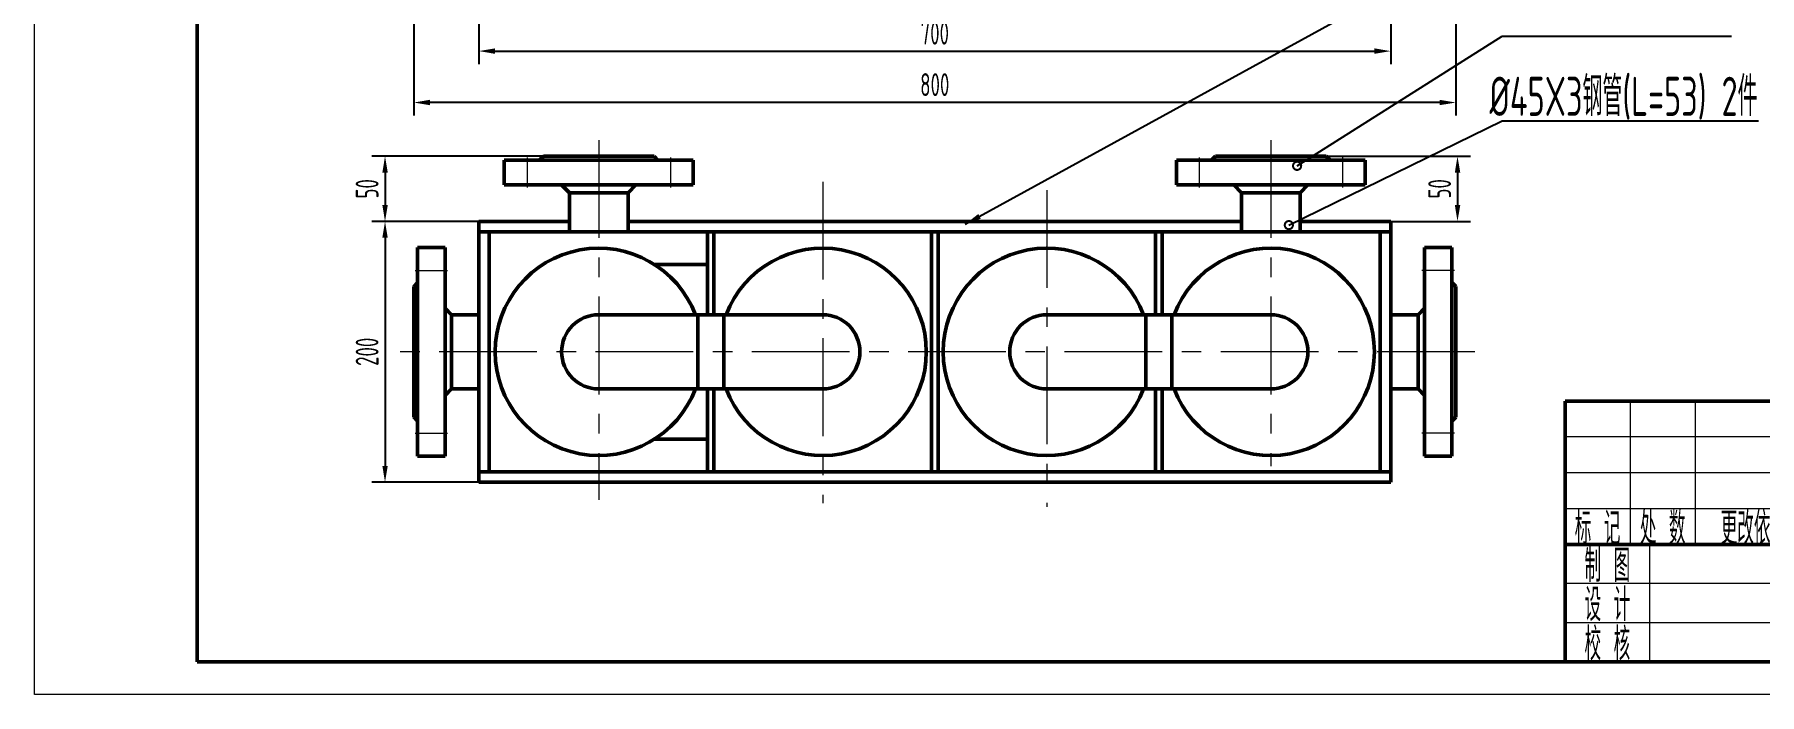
# Model space of a CAD drawing. Extents: x 0 to 420, y 0 to 297.
# Drawn here: x 0 to 264.9, y 0 to 101.2 of the extents above; entities that cross this region are included whole.
import ezdxf
from ezdxf.enums import TextEntityAlignment as Align

# ---------------------------------------------------------------- set-up
doc = ezdxf.new("R2010")
doc.units = 0
doc.header["$LTSCALE"] = 12
doc.linetypes.add('CENTER', pattern=[2, 1.25, -0.25, 0.25, -0.25])
doc.layers.get('0').update_dxf_attribs({"linetype": 'CONTINUOUS', "lineweight": 50})
doc.layers.get('Defpoints').update_dxf_attribs({"linetype": 'CONTINUOUS'})
for name, color, linetype, lineweight in [('1', 5, 'CONTINUOUS', 18), ('2', 2, 'CENTER', 18), ('4', 4, 'CONTINUOUS', 25)]:
    doc.layers.add(name, color=color, linetype=linetype, lineweight=lineweight)
doc.styles.get("Standard").update_dxf_attribs({"font": 'gbenor.shx', "width": 0.707, "bigfont": 'gbcbig.shx'})
doc.dimstyles.new('圆点', dxfattribs={"dimtxt": 3.5, "dimasz": 2.5, "dimexe": 2, "dimexo": 0, "dimgap": 1, "dimtad": 1, "dimtoh": 1, "dimdec": 3, "dimlfac": 5, "dimdsep": 46, "dimtxsty": 'Standard', "dimcen": 0, "dimazin": 2, "dimtfac": 1, "dimtdec": 3, "dimtmove": 2, "dimatfit": 3, "dimldrblk": 'DOTSMALL', "dimfxl": 0, "dimtolj": 1, "dimtzin": 0, "dimarcsym": 0})
doc.dimstyles.new('线箭', dxfattribs={"dimtxt": 3.5, "dimasz": 2.5, "dimexe": 2, "dimexo": 0, "dimgap": 1, "dimtad": 1, "dimtoh": 1, "dimdec": 3, "dimlfac": 5, "dimdsep": 46, "dimtxsty": 'Standard', "dimcen": 0, "dimazin": 2, "dimtfac": 1, "dimtdec": 3, "dimtmove": 2, "dimatfit": 3, "dimfxl": 0, "dimtolj": 1, "dimtzin": 0, "dimarcsym": 0})

# ---------------------------------------------------------------- blocks, each defined once
blk = doc.blocks.new('_DotSmall')
at = {"color": 0, "linetype": 'ByBlock', "const_width": 0.5}
blk.add_lwpolyline([(-0.0625, 0, 1), (0.0625, 0, 1)], format="xyb", close=True, dxfattribs=at)
blk = doc.blocks.new('*D7')
at = {"layer": '4', "color": 0, "lineweight": -2}
for p, q in [((68.23, 139.19), (68.23, 96.7)), ((208.23, 139.19), (208.23, 96.7)), ((70.73, 98.7), (205.73, 98.7))]:
    blk.add_line(p, q, dxfattribs=at)
at = {"layer": '4', "color": 0}
for points in [[(70.73, 99.12), (70.73, 98.28), (68.23, 98.7)], [(205.73, 99.12), (205.73, 98.28), (208.23, 98.7)]]:
    blk.add_solid(points, dxfattribs=at)
at = {"layer": 'Defpoints', "color": 0}
for p in [(68.23, 139.19), (208.23, 139.19), (208.23, 98.7)]:
    blk.add_point(p, dxfattribs=at)
at = {"layer": '4', "color": 0, "insert": (138.23, 101.45), "char_height": 3.5, "attachment_point": 5}
blk.add_mtext('\\A1;700', dxfattribs=at)
blk = doc.blocks.new('*D8')
at = {"layer": '4', "color": 0, "lineweight": -2}
for p, q in [((58.23, 134.89), (58.23, 88.81)), ((218.23, 134.89), (218.23, 88.81)), ((215.73, 90.81), (60.73, 90.81))]:
    blk.add_line(p, q, dxfattribs=at)
at = {"layer": '4', "color": 0}
for points in [[(60.73, 91.23), (60.73, 90.4), (58.23, 90.81)], [(215.73, 91.23), (215.73, 90.4), (218.23, 90.81)]]:
    blk.add_solid(points, dxfattribs=at)
at = {"layer": 'Defpoints', "color": 0}
for p in [(58.23, 134.89), (218.23, 134.89), (58.23, 90.81)]:
    blk.add_point(p, dxfattribs=at)
at = {"layer": '4', "color": 0, "insert": (138.23, 93.56), "char_height": 3.5, "attachment_point": 5}
blk.add_mtext('\\A1;800', dxfattribs=at)
blk = doc.blocks.new('*D13')
at = {"layer": '4', "color": 0, "lineweight": -2}
for p, q in [((78.13, 82.57), (51.82, 82.57)), ((53.82, 80.07), (53.82, 75.07)), ((68.23, 72.57), (51.82, 72.57))]:
    blk.add_line(p, q, dxfattribs=at)
at = {"layer": '4', "color": 0}
for points in [[(53.41, 80.07), (54.24, 80.07), (53.82, 82.57)], [(53.41, 75.07), (54.24, 75.07), (53.82, 72.57)]]:
    blk.add_solid(points, dxfattribs=at)
at = {"layer": 'Defpoints', "color": 0}
for p in [(78.13, 82.57), (53.82, 72.57), (68.23, 72.57)]:
    blk.add_point(p, dxfattribs=at)
at = {"layer": '4', "color": 0, "insert": (51.07, 77.57), "char_height": 3.5, "attachment_point": 5, "rotation": 90}
blk.add_mtext('\\A1;50', dxfattribs=at)
blk = doc.blocks.new('*D14')
at = {"layer": '4', "color": 0, "lineweight": -2}
for p, q in [((68.23, 72.57), (51.82, 72.57)), ((53.82, 70.07), (53.82, 35.07)), ((68.23, 32.57), (51.82, 32.57))]:
    blk.add_line(p, q, dxfattribs=at)
at = {"layer": '4', "color": 0}
for points in [[(53.41, 70.07), (54.24, 70.07), (53.82, 72.57)], [(53.41, 35.07), (54.24, 35.07), (53.82, 32.57)]]:
    blk.add_solid(points, dxfattribs=at)
at = {"layer": 'Defpoints', "color": 0}
for p in [(68.23, 72.57), (53.82, 32.57), (68.23, 32.57)]:
    blk.add_point(p, dxfattribs=at)
at = {"layer": '4', "color": 0, "insert": (51.07, 52.57), "char_height": 3.5, "attachment_point": 5, "rotation": 90}
blk.add_mtext('\\A1;200', dxfattribs=at)
blk = doc.blocks.new('*D16')
at = {"layer": '4', "color": 0, "lineweight": -2}
for p, q in [((198.33, 82.57), (220.49, 82.57)), ((218.49, 80.07), (218.49, 75.07)), ((208.23, 72.57), (220.49, 72.57))]:
    blk.add_line(p, q, dxfattribs=at)
at = {"layer": '4', "color": 0}
for points in [[(218.08, 80.07), (218.91, 80.07), (218.49, 82.57)], [(218.08, 75.07), (218.91, 75.07), (218.49, 72.57)]]:
    blk.add_solid(points, dxfattribs=at)
at = {"layer": 'Defpoints', "color": 0}
for p in [(198.33, 82.57), (208.23, 72.57), (218.49, 72.57)]:
    blk.add_point(p, dxfattribs=at)
at = {"layer": '4', "color": 0, "insert": (215.74, 77.57), "char_height": 3.5, "attachment_point": 5, "rotation": 90}
blk.add_mtext('\\A1;50', dxfattribs=at)

msp = doc.modelspace()

# ---------------------------------------------------------------- linework, layer by layer
for p, q in [((25, 5), (25, 292)), ((77.53036, 81.96547), (78.13036, 82.56547)), ((78.13036, 82.56547), (95.13036, 82.56547)), ((95.13036, 82.56547), (95.73036, 81.96547)), ((180.73036, 81.96547), (181.33036, 82.56547)), ((181.33036, 82.56547), (198.33036, 82.56547)), ((198.33036, 82.56547), (198.93036, 81.96547)), ((72.13036, 78.16547), (72.13036, 81.96547)), ((72.13036, 81.96547), (101.13036, 81.96547)), ((101.13036, 81.96547), (101.13036, 78.16547)), ((175.33036, 81.96547), (204.33036, 81.96547)), ((175.33036, 78.16547), (175.33036, 81.96547)), ((204.33036, 81.96547), (204.33036, 78.16547)), ((101.13036, 78.16547), (72.13036, 78.16547)), ((80.93036, 78.16547), (82.13036, 76.96547)), ((91.13036, 76.96547), (82.13036, 76.96547)), ((82.13036, 76.96547), (82.13036, 70.96547)), ((92.33036, 78.16547), (91.13036, 76.96547)), ((91.13036, 76.96547), (91.13036, 70.96547)), ((204.33036, 78.16547), (175.33036, 78.16547)), ((184.13036, 78.16547), (185.33036, 76.96547)), ((185.33036, 76.96547), (185.33036, 70.96547)), ((194.33036, 76.96547), (185.33036, 76.96547)), ((195.53036, 78.16547), (194.33036, 76.96547)), ((194.33036, 76.96547), (194.33036, 70.96547)), ((68.23036, 72.56547), (68.23036, 32.56547)), ((82.13036, 72.56547), (68.23036, 72.56547)), ((185.33036, 72.56547), (91.13036, 72.56547)), ((208.23036, 72.56547), (194.33036, 72.56547)), ((208.23036, 72.56547), (208.23036, 32.56547)), ((208.23036, 70.96547), (68.23036, 70.96547)), ((69.83036, 70.96547), (69.83036, 34.16547)), ((103.33036, 70.96547), (103.33036, 58.26547)), ((104.33036, 70.96547), (104.33036, 58.26547)), ((137.73036, 70.96547), (137.73036, 34.16547)), ((138.73036, 70.96547), (138.73036, 34.16547)), ((172.13036, 70.96547), (172.13036, 58.26547)), ((173.13036, 70.96547), (173.13036, 58.26547)), ((206.63036, 70.96547), (206.63036, 34.16547)), ((58.83036, 36.56547), (58.83036, 68.56547)), ((58.83036, 68.56547), (63.03036, 68.56547)), ((63.03036, 68.56547), (63.03036, 36.56547)), ((213.43036, 68.56547), (213.43036, 36.56547)), ((217.63036, 68.56547), (213.43036, 68.56547)), ((217.63036, 36.56547), (217.63036, 68.56547)), ((103.43036, 65.96547), (95.18898, 65.96547)), ((58.23036, 62.56547), (58.83036, 63.214)), ((58.23036, 62.56547), (58.23036, 42.56547)), ((218.23036, 62.56547), (217.63036, 63.214)), ((218.23036, 62.56547), (218.23036, 42.56547)), ((64.03036, 58.26547), (63.03036, 59.26547)), ((212.43036, 58.26547), (213.43036, 59.26547)), ((64.03036, 46.86547), (64.03036, 58.26547)), ((64.03036, 58.26547), (68.23036, 58.26547)), ((86.63036, 58.26547), (121.03036, 58.26547)), ((101.83036, 46.86547), (101.83036, 58.26547)), ((105.83036, 46.86547), (105.83036, 58.26547)), ((155.43036, 58.26547), (189.83036, 58.26547)), ((170.63036, 46.86547), (170.63036, 58.26547)), ((174.63036, 46.86547), (174.63036, 58.26547)), ((212.43036, 58.26547), (208.23036, 58.26547)), ((212.43036, 46.86547), (212.43036, 58.26547)), ((64.03036, 46.86547), (63.03036, 45.86547)), ((68.23036, 46.86547), (64.03036, 46.86547)), ((121.03036, 46.86547), (86.63036, 46.86547)), ((103.33036, 46.86547), (103.33036, 34.16547)), ((104.33036, 46.86547), (104.33036, 34.16547)), ((189.83036, 46.86547), (155.43036, 46.86547)), ((172.13036, 46.86547), (172.13036, 34.16547)), ((173.13036, 46.86547), (173.13036, 34.16547)), ((208.23036, 46.86547), (212.43036, 46.86547)), ((212.43036, 46.86547), (213.43036, 45.86547)), ((58.83036, 41.91695), (58.23036, 42.56547)), ((217.63036, 41.91695), (218.23036, 42.56547)), ((415, 45), (235, 45)), ((235, 5), (235, 45)), ((103.43036, 39.16547), (95.18898, 39.16547)), ((63.03036, 36.56547), (58.83036, 36.56547)), ((213.43036, 36.56547), (217.63036, 36.56547)), ((208.23036, 34.16547), (68.23036, 34.16547)), ((208.23036, 32.56547), (68.23036, 32.56547)), ((295, 23), (235, 23)), ((415, 5), (25, 5)), ((415, 5), (235, 5))]:
    msp.add_line(p, q)
for centre, radius, start, end in [((86.63036, 52.56547), 15.9, 21.0075254, 338.9924746), ((121.03036, 52.56547), 15.9, 201.0075254, 158.9924746), ((155.43036, 52.56547), 15.9, 21.0075254, 338.9924746), ((189.83036, 52.56547), 15.9, 201.0075254, 158.9924746), ((86.63036, 52.56547), 5.7, 90, 270), ((121.03036, 52.56547), 5.7, 270, 90), ((155.43036, 52.56547), 5.7, 90, 270), ((189.83036, 52.56547), 5.7, 270, 90)]:
    msp.add_arc(centre, radius, start, end)
at = {"layer": '1'}
for p, q in [((0, 0), (0, 297)), ((245, 45), (245, 23)), ((255, 45), (255, 23)), ((295, 39.5), (235, 39.5)), ((295, 34), (235, 34)), ((295, 28.5), (235, 28.5)), ((248, 5), (248, 23)), ((295, 17), (235, 17)), ((295, 11), (235, 11)), ((420, 0), (0, 0))]:
    msp.add_line(p, q, dxfattribs=at)
at = {"layer": '2'}
for p, q in [((86.63036, 85.03073), (86.63036, 29.84902)), ((189.83036, 85.03073), (189.83036, 35.04654)), ((75.63036, 82.36547), (75.63036, 77.76547)), ((97.63036, 82.36547), (97.63036, 77.76547)), ((178.83036, 82.36547), (178.83036, 77.76547)), ((200.83036, 82.36547), (200.83036, 77.76547)), ((121.03036, 78.63953), (121.03036, 29.33827)), ((155.43036, 77.37575), (155.43036, 28.78672)), ((58.43036, 65.06547), (63.43036, 65.06547)), ((218.03036, 65.06547), (213.03036, 65.06547)), ((221.15173, 52.56547), (54.16503, 52.56547)), ((58.43036, 40.06547), (63.43036, 40.06547)), ((218.03036, 40.06547), (213.03036, 40.06547))]:
    msp.add_line(p, q, dxfattribs=at)

# ---------------------------------------------------------------- texts
at = {"layer": '4', "width": 0.707}
for s, height, p in [('%%C45X3钢管(L=53) 2件', 6, (243.97813, 91.79066)), ('标 记', 5, (240, 25.75)), ('处 数', 5, (250, 25.75)), ('更改依据', 5, (264, 25.75)), ('制 图', 5, (241.5, 20)), ('设 计', 5, (241.5, 14)), ('校 核', 5, (241.5, 8))]:
    msp.add_text(s, height=height, dxfattribs=at).set_placement(p, align=Align.MIDDLE)

# ---------------------------------------------------------------- dimensions: what is measured, and where the dimension line sits
at = {"layer": '4'}
for base, p1, p2, picture, middle in [((208.23036, 98.69944), (68.23036, 139.1879), (208.23036, 139.1879), '*D7', (138.23036, 101.44944)), ((58.23036, 90.81485), (218.23036, 134.8879), (58.23036, 134.8879), '*D8', (138.23036, 93.56485))]:
    dim = msp.add_linear_dim(base=base, p1=p1, p2=p2, dimstyle='线箭', dxfattribs=at)
    dim.commit()
    dim.dimension.update_dxf_attribs({"geometry": picture, "text_midpoint": middle})
for base, p1, p2, picture, middle in [((53.82453, 72.56547), (78.13036, 82.56547), (68.23036, 72.56547), '*D13', (51.07453, 77.56547)), ((218.49381, 72.56547), (198.33036, 82.56547), (208.23036, 72.56547), '*D16', (215.74381, 77.56547)), ((53.82453, 32.56547), (68.23036, 72.56547), (68.23036, 32.56547), '*D14', (51.07453, 52.56547))]:
    dim = msp.add_linear_dim(base=base, p1=p1, p2=p2, angle=90, dimstyle='线箭', dxfattribs=at)
    dim.commit()
    dim.dimension.update_dxf_attribs({"geometry": picture, "text_midpoint": middle})

# ---------------------------------------------------------------- leaders
for points, dimstyle in [([(142.91125, 72.14464), (227.35846, 118.44355), (252.71801, 118.44355)], '线箭'), ([(193.86038, 81.09831), (225.36736, 101.00613), (260.53551, 101.00613)], '圆点'), ([(192.59242, 72.0018), (225.36736, 88.00663), (264.71788, 88.00663)], '圆点')]:
    msp.add_leader(points, dimstyle=dimstyle, dxfattribs=at)

doc.saveas('drawing.dxf')
